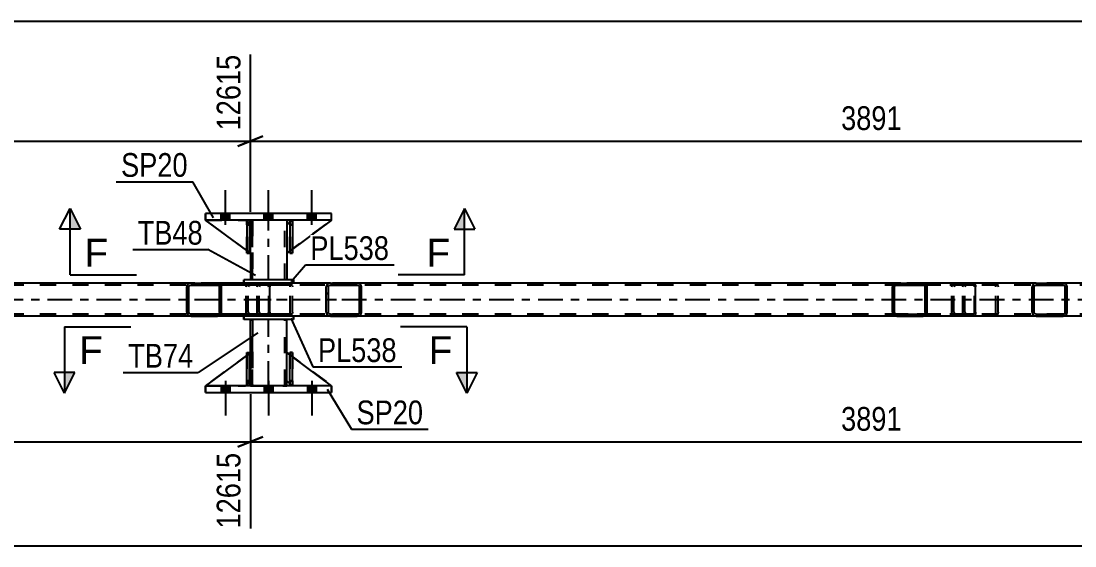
# Model space of a CAD drawing. Header units: millimetres. Extents: x 0 to 841, y 0 to 594.
# Drawn here: x 499 to 626.1, y 224.6 to 287.9 of the extents above; entities that cross this region are included whole.
import ezdxf

# ---------------------------------------------------------------- set-up
doc = ezdxf.new("R2010")
doc.units = ezdxf.units.MM
doc.linetypes.add('DXK_LINE_DOT2', pattern=[3.9198, 1.9599, -1.9599])
doc.linetypes.add('DXK_LINE_DOT3', pattern=[5.9187, 2.979, -0.9799, 0.9799, -0.9799])
doc.styles.add('Arial', font='ARIAL.TTF', dxfattribs={"height": 0.2})
doc.styles.add('Arial Narrow', font='ARIALN.TTF', dxfattribs={"height": 0.2})

# ---------------------------------------------------------------- blocks, each defined once
blk = doc.blocks.new('Part-318895283-3133 - 2963')
at = {"color": 2, "linetype": 'Continuous'}
for p, q in [((526.63, 247.92), (526.51, 247.83)), ((526.63, 244.52), (526.63, 247.92)), ((526.19, 247.59), (521.23, 243.92)), ((526.63, 244.52), (526.51, 244.4)), ((526.63, 244.52), (526.63, 244.52)), ((526.19, 244.08), (526.03, 243.92))]:
    blk.add_line(p, q, dxfattribs=at)
at = {"color": 7, "linetype": 'DXK_LINE_DOT2'}
for p, q in [((526.63, 244.52), (526.63, 247.92)), ((526.51, 247.83), (526.19, 247.59)), ((526.63, 244.52), (526.03, 243.92)), ((526.51, 244.4), (526.19, 244.08)), ((521.23, 243.92), (526.03, 243.92))]:
    blk.add_line(p, q, dxfattribs=at)
blk = doc.blocks.new('Part-318895283-3081 - 2963')
at = {"color": 7, "linetype": 'DXK_LINE_DOT2'}
for p, q in [((531.71, 247.92), (531.39, 247.92)), ((531.39, 244.52), (531.39, 247.92)), ((531.39, 247.92), (531.39, 243.92)), ((531.71, 247.92), (531.71, 244.52)), ((531.71, 243.92), (531.71, 247.92)), ((531.71, 244.52), (531.39, 244.52)), ((531.39, 243.92), (531.39, 244.52)), ((531.71, 244.52), (531.71, 243.92)), ((531.71, 243.92), (531.39, 243.92)), ((531.71, 243.92), (531.71, 243.92))]:
    blk.add_line(p, q, dxfattribs=at)
blk = doc.blocks.new('Part-318895283-3034 - 2963')
at = {"color": 7, "linetype": 'DXK_LINE_DOT2'}
for p, q in [((526.19, 247.92), (526.51, 247.92)), ((526.19, 244.52), (526.19, 247.92)), ((526.19, 247.92), (526.19, 243.92)), ((526.51, 247.92), (526.51, 244.52)), ((526.51, 243.92), (526.51, 247.83)), ((526.51, 244.52), (526.19, 244.52)), ((526.19, 243.92), (526.19, 244.52)), ((526.51, 244.52), (526.51, 243.92)), ((526.51, 243.92), (526.19, 243.92)), ((526.51, 243.92), (526.51, 243.92))]:
    blk.add_line(p, q, dxfattribs=at)
blk = doc.blocks.new('Bolt-318895283-3120 - 2963')
at = {"linetype": 'Continuous'}
for points in [[(523.11, 263.92), (524.15, 263.92), (524.15, 264.72), (523.11, 264.72)], [(523.11, 263.92), (524.15, 263.92), (524.15, 264.72), (523.11, 264.72)], [(523.11, 263.92), (524.15, 263.92), (524.15, 264.72), (523.11, 264.72)], [(528.31, 263.92), (529.35, 263.92), (529.35, 264.72), (528.31, 264.72)], [(528.31, 263.92), (529.35, 263.92), (529.35, 264.72), (528.31, 264.72)], [(533.51, 263.92), (534.55, 263.92), (534.55, 264.72), (533.51, 264.72)], [(533.51, 263.92), (534.55, 263.92), (534.55, 264.72), (533.51, 264.72)], [(533.51, 263.92), (534.55, 263.92), (534.55, 264.72), (533.51, 264.72)]]:
    blk.add_hatch(color=1, dxfattribs=at).paths.add_polyline_path(points)
at = {"color": 1, "linetype": 'Continuous'}
for p, q in [((523.63, 263.32), (523.63, 267.52)), ((523.63, 263.32), (523.63, 267.52)), ((523.63, 263.32), (523.63, 267.52)), ((528.83, 263.32), (528.83, 267.52)), ((528.83, 263.32), (528.83, 267.52)), ((534.03, 263.32), (534.03, 267.52)), ((534.03, 263.32), (534.03, 267.52)), ((534.03, 263.32), (534.03, 267.52)), ((523.11, 263.92), (523.11, 264.72)), ((523.11, 263.92), (523.11, 264.72)), ((523.11, 263.92), (523.11, 264.72)), ((524.15, 263.92), (524.15, 264.72)), ((524.15, 263.92), (524.15, 264.72)), ((524.15, 263.92), (524.15, 264.72)), ((528.31, 263.92), (528.31, 264.72)), ((528.31, 263.92), (528.31, 264.72)), ((529.35, 263.92), (529.35, 264.72)), ((529.35, 263.92), (529.35, 264.72)), ((533.51, 263.92), (533.51, 264.72)), ((533.51, 263.92), (533.51, 264.72)), ((533.51, 263.92), (533.51, 264.72)), ((534.55, 263.92), (534.55, 264.72)), ((534.55, 263.92), (534.55, 264.72)), ((534.55, 263.92), (534.55, 264.72))]:
    blk.add_line(p, q, dxfattribs=at)
blk = doc.blocks.new('Part-318895283-3037 - 2963')
at = {"color": 2, "linetype": 'Continuous'}
for p, q in [((531.39, 263.68), (531.03, 263.32)), ((531.03, 263.32), (531.03, 259.92)), ((536.43, 263.92), (531.71, 260.42)), ((531.39, 260.18), (531.03, 259.92))]:
    blk.add_line(p, q, dxfattribs=at)
at = {"color": 7, "linetype": 'DXK_LINE_DOT2'}
for p, q in [((531.63, 263.92), (531.39, 263.68)), ((536.43, 263.92), (531.63, 263.92)), ((531.71, 260.42), (531.39, 260.18))]:
    blk.add_line(p, q, dxfattribs=at)
blk = doc.blocks.new('Part-318895283-3040 - 2963')
at = {"color": 7, "linetype": 'DXK_LINE_DOT2'}
for p, q in [((531.63, 263.92), (531.03, 263.32)), ((531.03, 259.92), (536.43, 263.92)), ((531.03, 263.32), (531.03, 259.92)), ((536.43, 263.92), (531.63, 263.92))]:
    blk.add_line(p, q, dxfattribs=at)
blk = doc.blocks.new('Part-318895283-3043 - 2963')
at = {"color": 2, "linetype": 'Continuous'}
for p, q in [((526.19, 260.25), (521.23, 263.92)), ((526.19, 263.77), (526.03, 263.92)), ((526.63, 263.32), (526.51, 263.45)), ((526.63, 263.32), (526.63, 263.32)), ((526.63, 259.92), (526.63, 263.32)), ((526.51, 260.02), (526.63, 259.92)), ((526.63, 259.92), (526.63, 259.92))]:
    blk.add_line(p, q, dxfattribs=at)
at = {"color": 7, "linetype": 'DXK_LINE_DOT2'}
for p, q in [((526.03, 263.92), (521.23, 263.92)), ((526.03, 263.92), (526.63, 263.32)), ((526.51, 263.45), (526.19, 263.77)), ((526.63, 263.32), (526.63, 259.92)), ((526.51, 260.02), (526.19, 260.25))]:
    blk.add_line(p, q, dxfattribs=at)
blk = doc.blocks.new('Part-318895283-3046 - 2963')
at = {"color": 7, "linetype": 'DXK_LINE_DOT2'}
for p, q in [((526.63, 259.92), (521.23, 263.92)), ((521.23, 263.92), (526.03, 263.92)), ((526.03, 263.92), (526.63, 263.32)), ((526.63, 263.32), (526.03, 263.92)), ((526.63, 263.32), (526.63, 259.92)), ((526.63, 263.32), (526.63, 263.32)), ((526.63, 263.32), (526.63, 259.92))]:
    blk.add_line(p, q, dxfattribs=at)
blk = doc.blocks.new('Part-318895283-3093 - 2963')
at = {"color": 2, "linetype": 'Continuous'}
for p, q in [((536.43, 264.72), (521.23, 264.72)), ((521.23, 263.92), (521.23, 264.72)), ((536.43, 263.92), (536.43, 264.72)), ((536.43, 263.92), (521.23, 263.92))]:
    blk.add_line(p, q, dxfattribs=at)
at = {"color": 7, "linetype": 'DXK_LINE_DOT2'}
for p, q in [((521.23, 264.72), (521.23, 263.92)), ((536.43, 263.92), (536.43, 264.72))]:
    blk.add_line(p, q, dxfattribs=at)
blk = doc.blocks.new('Part-318895283-3098 - 2963')
at = {"color": 2, "linetype": 'Continuous'}
for p, q in [((521.23, 243.12), (521.23, 243.92)), ((536.43, 243.92), (521.23, 243.92)), ((521.23, 243.12), (536.43, 243.12)), ((536.43, 243.12), (536.43, 243.92))]:
    blk.add_line(p, q, dxfattribs=at)
at = {"color": 7, "linetype": 'DXK_LINE_DOT2'}
for p, q in [((521.23, 243.92), (521.23, 243.12)), ((536.43, 243.92), (536.43, 243.12))]:
    blk.add_line(p, q, dxfattribs=at)
blk = doc.blocks.new('Part-318895283-3142 - 2963')
at = {"color": 7, "linetype": 'DXK_LINE_DOT2'}
for p, q in [((526.19, 263.32), (526.19, 263.92)), ((526.19, 263.92), (526.19, 263.92)), ((526.19, 263.92), (526.19, 259.92)), ((526.51, 263.92), (526.19, 263.92)), ((526.19, 259.92), (526.19, 263.32)), ((526.19, 263.32), (526.51, 263.32)), ((526.51, 263.32), (526.51, 263.92)), ((526.51, 259.92), (526.51, 263.92)), ((526.51, 263.32), (526.51, 259.92)), ((526.19, 259.92), (526.51, 259.92))]:
    blk.add_line(p, q, dxfattribs=at)
blk = doc.blocks.new('Part-318895283-3055 - 2963')
at = {"color": 2, "linetype": 'Continuous'}
for p, q in [((531.03, 244.52), (531.03, 247.92)), ((531.39, 247.66), (531.03, 247.92)), ((536.43, 243.92), (531.71, 247.42)), ((531.39, 244.17), (531.03, 244.52))]:
    blk.add_line(p, q, dxfattribs=at)
at = {"color": 7, "linetype": 'DXK_LINE_DOT2'}
for p, q in [((531.71, 247.42), (531.39, 247.66)), ((531.63, 243.92), (531.39, 244.17)), ((536.43, 243.92), (531.63, 243.92)), ((536.43, 243.92), (536.43, 243.92)), ((536.43, 243.92), (536.43, 243.92))]:
    blk.add_line(p, q, dxfattribs=at)
blk = doc.blocks.new('Part-318895283-3140 - 2963')
at = {"color": 2, "linetype": 'Continuous'}
for p, q in [((526.51, 263.92), (526.19, 263.92)), ((526.19, 263.92), (526.19, 259.92)), ((526.51, 263.92), (526.51, 263.92)), ((526.51, 263.92), (526.51, 259.92)), ((526.51, 259.92), (526.19, 259.92))]:
    blk.add_line(p, q, dxfattribs=at)
at = {"color": 7, "linetype": 'DXK_LINE_DOT2'}
for p, q in [((526.19, 263.32), (526.19, 263.92)), ((526.51, 263.32), (526.19, 263.32)), ((526.19, 263.32), (526.19, 259.92)), ((526.51, 263.32), (526.51, 263.92)), ((526.51, 263.92), (526.51, 263.92)), ((526.51, 259.92), (526.51, 263.32))]:
    blk.add_line(p, q, dxfattribs=at)
blk = doc.blocks.new('Part-318895283-3139 - 2963')
at = {"color": 2, "linetype": 'Continuous'}
for p, q in [((531.71, 263.92), (531.39, 263.92)), ((531.39, 263.92), (531.39, 259.92)), ((531.71, 263.92), (531.71, 263.92)), ((531.71, 263.92), (531.71, 259.92)), ((531.71, 259.92), (531.39, 259.92))]:
    blk.add_line(p, q, dxfattribs=at)
at = {"color": 7, "linetype": 'DXK_LINE_DOT2'}
for p, q in [((531.39, 263.32), (531.39, 263.92)), ((531.71, 263.32), (531.39, 263.32)), ((531.39, 263.32), (531.39, 259.92)), ((531.71, 263.32), (531.71, 263.92)), ((531.71, 263.92), (531.71, 263.92)), ((531.71, 259.92), (531.71, 263.32))]:
    blk.add_line(p, q, dxfattribs=at)
blk = doc.blocks.new('Part-318895283-3086 - 2963')
at = {"color": 7, "linetype": 'DXK_LINE_DOT2'}
for p, q in [((667.83, 256.08), (93.76, 256.08)), ((667.83, 256.32), (178.93, 256.32)), ((539.53, 256.32), (519.47, 256.32)), ((624.66, 256.32), (604.6, 256.32)), ((667.83, 252.56), (93.76, 252.56)), ((624.66, 252.32), (178.93, 252.32)), ((539.53, 252.32), (519.47, 252.32))]:
    blk.add_line(p, q, dxfattribs=at)
at = {"color": 2, "linetype": 'Continuous'}
for p, q in [((519.47, 256.32), (454.39, 256.32)), ((604.6, 256.32), (539.53, 256.32)), ((667.83, 256.32), (624.66, 256.32)), ((519.47, 252.32), (454.39, 252.32)), ((604.6, 252.32), (539.53, 252.32)), ((667.83, 252.32), (624.66, 252.32))]:
    blk.add_line(p, q, dxfattribs=at)
at = {"color": 7, "linetype": 'DXK_LINE_DOT3'}
blk.add_line((93.76, 254.32), (667.83, 254.32), dxfattribs=at)
blk = doc.blocks.new('Part-318895283-3152 - 2963')
at = {"color": 2, "linetype": 'Continuous'}
for p, q in [((525.83, 251.92), (525.83, 252.32)), ((531.83, 251.92), (525.83, 251.92)), ((531.83, 252.32), (531.83, 251.92)), ((531.83, 251.92), (531.83, 251.92))]:
    blk.add_line(p, q, dxfattribs=at)
at = {"color": 7, "linetype": 'DXK_LINE_DOT2'}
for p, q in [((531.83, 252.32), (525.83, 252.32)), ((525.83, 252.32), (525.83, 251.92)), ((531.83, 251.92), (531.83, 252.32)), ((531.83, 252.32), (531.83, 252.32))]:
    blk.add_line(p, q, dxfattribs=at)
blk = doc.blocks.new('Bolt-318895283-3121 - 2963')
at = {"linetype": 'Continuous'}
for points in [[(524.15, 243.92), (523.11, 243.92), (523.11, 243.12), (524.15, 243.12)], [(524.15, 243.92), (523.11, 243.92), (523.11, 243.12), (524.15, 243.12)], [(524.15, 243.92), (523.11, 243.92), (523.11, 243.12), (524.15, 243.12)], [(529.35, 243.92), (528.31, 243.92), (528.31, 243.12), (529.35, 243.12)], [(529.35, 243.92), (528.31, 243.92), (528.31, 243.12), (529.35, 243.12)], [(534.55, 243.92), (533.51, 243.92), (533.51, 243.12), (534.55, 243.12)], [(534.55, 243.92), (533.51, 243.92), (533.51, 243.12), (534.55, 243.12)], [(534.55, 243.92), (533.51, 243.92), (533.51, 243.12), (534.55, 243.12)]]:
    blk.add_hatch(color=1, dxfattribs=at).paths.add_polyline_path(points)
at = {"color": 1, "linetype": 'Continuous'}
for p, q in [((523.63, 244.52), (523.63, 240.32)), ((523.63, 244.52), (523.63, 240.32)), ((523.63, 244.52), (523.63, 240.32)), ((528.83, 244.52), (528.83, 240.32)), ((528.83, 244.52), (528.83, 240.32)), ((534.03, 244.52), (534.03, 240.32)), ((534.03, 244.52), (534.03, 240.32)), ((534.03, 244.52), (534.03, 240.32)), ((523.11, 243.92), (523.11, 243.12)), ((523.11, 243.92), (523.11, 243.12)), ((523.11, 243.92), (523.11, 243.12)), ((524.15, 243.92), (524.15, 243.12)), ((524.15, 243.92), (524.15, 243.12)), ((524.15, 243.92), (524.15, 243.12)), ((528.31, 243.92), (528.31, 243.12)), ((528.31, 243.92), (528.31, 243.12)), ((529.35, 243.92), (529.35, 243.12)), ((529.35, 243.92), (529.35, 243.12)), ((533.51, 243.92), (533.51, 243.12)), ((533.51, 243.92), (533.51, 243.12)), ((533.51, 243.92), (533.51, 243.12)), ((534.55, 243.92), (534.55, 243.12)), ((534.55, 243.92), (534.55, 243.12)), ((534.55, 243.92), (534.55, 243.12))]:
    blk.add_line(p, q, dxfattribs=at)
blk = doc.blocks.new('Part-318895283-3127 - 2963')
at = {"color": 2, "linetype": 'Continuous'}
for p, q in [((531.83, 256.72), (525.83, 256.72)), ((525.83, 256.32), (525.83, 256.72)), ((531.83, 256.72), (531.83, 256.32)), ((531.83, 256.72), (531.83, 256.72))]:
    blk.add_line(p, q, dxfattribs=at)
at = {"color": 7, "linetype": 'DXK_LINE_DOT2'}
for p, q in [((525.83, 256.72), (525.83, 256.32)), ((531.83, 256.32), (525.83, 256.32)), ((531.83, 256.32), (531.83, 256.72)), ((531.83, 256.32), (531.83, 256.32))]:
    blk.add_line(p, q, dxfattribs=at)
blk = doc.blocks.new('Part-318895283-3130 - 2963')
at = {"color": 7, "linetype": 'DXK_LINE_DOT2'}
for p, q in [((531.03, 244.52), (531.03, 247.92)), ((531.03, 247.92), (536.43, 243.92)), ((531.63, 243.92), (531.03, 244.52)), ((536.43, 243.92), (531.63, 243.92))]:
    blk.add_line(p, q, dxfattribs=at)
blk = doc.blocks.new('Part-318895283-3136 - 2963')
at = {"color": 7, "linetype": 'DXK_LINE_DOT2'}
for p, q in [((526.63, 247.92), (521.23, 243.92)), ((526.63, 244.52), (526.63, 247.92)), ((526.63, 247.92), (526.63, 244.52)), ((526.03, 243.92), (526.63, 244.52)), ((526.63, 244.52), (526.03, 243.92)), ((526.63, 244.52), (526.63, 244.52)), ((521.23, 243.92), (526.03, 243.92))]:
    blk.add_line(p, q, dxfattribs=at)
blk = doc.blocks.new('Part-318895283-3137 - 2963')
at = {"color": 2, "linetype": 'Continuous'}
for p, q in [((531.39, 243.92), (531.39, 247.92)), ((531.39, 247.92), (531.71, 247.92)), ((531.71, 243.92), (531.71, 247.92)), ((531.39, 243.92), (531.39, 243.92)), ((531.71, 243.92), (531.39, 243.92))]:
    blk.add_line(p, q, dxfattribs=at)
at = {"color": 7, "linetype": 'DXK_LINE_DOT2'}
for p, q in [((531.39, 247.92), (531.39, 244.52)), ((531.71, 244.52), (531.71, 247.92)), ((531.39, 244.52), (531.39, 243.92)), ((531.39, 244.52), (531.71, 244.52)), ((531.71, 243.92), (531.71, 244.52)), ((531.71, 243.92), (531.71, 243.92))]:
    blk.add_line(p, q, dxfattribs=at)
blk = doc.blocks.new('Part-318895283-3138 - 2963')
at = {"color": 2, "linetype": 'Continuous'}
for p, q in [((526.19, 243.92), (526.19, 247.92)), ((526.19, 247.92), (526.51, 247.92)), ((526.51, 243.92), (526.51, 247.92)), ((526.19, 243.92), (526.19, 243.92)), ((526.51, 243.92), (526.19, 243.92))]:
    blk.add_line(p, q, dxfattribs=at)
at = {"color": 7, "linetype": 'DXK_LINE_DOT2'}
for p, q in [((526.19, 247.92), (526.19, 244.52)), ((526.51, 244.52), (526.51, 247.92)), ((526.19, 244.52), (526.19, 243.92)), ((526.19, 244.52), (526.51, 244.52)), ((526.51, 243.92), (526.51, 244.52)), ((526.51, 243.92), (526.51, 243.92))]:
    blk.add_line(p, q, dxfattribs=at)
blk = doc.blocks.new('Part-318895283-3141 - 2963')
at = {"color": 7, "linetype": 'DXK_LINE_DOT2'}
for p, q in [((531.39, 263.32), (531.39, 263.92)), ((531.39, 263.92), (531.39, 263.92)), ((531.39, 263.92), (531.39, 259.92)), ((531.71, 263.92), (531.39, 263.92)), ((531.39, 259.92), (531.39, 263.32)), ((531.39, 263.32), (531.71, 263.32)), ((531.71, 263.32), (531.71, 263.92)), ((531.71, 259.92), (531.71, 263.92)), ((531.71, 263.32), (531.71, 259.92)), ((531.39, 259.92), (531.71, 259.92))]:
    blk.add_line(p, q, dxfattribs=at)
blk = doc.blocks.new('Part-318895283-3147 - 2963')
at = {"color": 2, "linetype": 'Continuous'}
for p, q in [((526.63, 247.92), (526.63, 251.92)), ((531.03, 247.92), (531.03, 251.92)), ((526.63, 243.92), (526.63, 244.52)), ((531.03, 243.92), (531.03, 244.52))]:
    blk.add_line(p, q, dxfattribs=at)
at = {"color": 7, "linetype": 'DXK_LINE_DOT2'}
for p, q in [((531.03, 251.92), (526.63, 251.92)), ((526.63, 243.92), (526.63, 251.92)), ((526.87, 243.92), (526.87, 251.92)), ((526.87, 251.92), (526.87, 243.92)), ((530.79, 243.92), (530.79, 251.92)), ((530.79, 243.92), (530.79, 251.92)), ((531.03, 243.92), (531.03, 251.92)), ((526.63, 244.52), (526.63, 247.92)), ((531.03, 244.52), (531.03, 247.92)), ((526.63, 243.92), (531.03, 243.92))]:
    blk.add_line(p, q, dxfattribs=at)
at = {"color": 7, "linetype": 'DXK_LINE_DOT3'}
blk.add_line((528.83, 243.92), (528.83, 251.92), dxfattribs=at)
blk = doc.blocks.new('Part-318895283-3183 - 2963')
at = {"color": 2, "linetype": 'Continuous'}
for p, q in [((526.63, 263.92), (526.63, 263.32)), ((531.03, 263.92), (531.03, 263.32)), ((526.63, 259.92), (526.63, 256.72)), ((531.03, 259.92), (531.03, 256.72))]:
    blk.add_line(p, q, dxfattribs=at)
at = {"color": 7, "linetype": 'DXK_LINE_DOT2'}
for p, q in [((531.03, 263.92), (526.63, 263.92)), ((526.63, 263.92), (526.63, 256.72)), ((526.63, 263.32), (526.63, 259.92)), ((526.87, 256.72), (526.87, 263.92)), ((526.87, 263.92), (526.87, 256.72)), ((530.79, 256.72), (530.79, 263.92)), ((530.79, 256.72), (530.79, 263.92)), ((531.03, 263.92), (531.03, 256.72)), ((531.03, 263.32), (531.03, 259.92)), ((531.03, 256.72), (526.63, 256.72))]:
    blk.add_line(p, q, dxfattribs=at)
at = {"color": 7, "linetype": 'DXK_LINE_DOT3'}
blk.add_line((528.83, 256.72), (528.83, 263.92), dxfattribs=at)
blk = doc.blocks.new('Part-318895283-3199 - 2963')
at = {"linetype": 'Continuous'}
h = blk.add_hatch(dxfattribs=at)
h.set_pattern_fill('', scale=0.7, style=0, pattern_type=0)
h.set_pattern_definition([(45, (523.1174, 256.0256), (-1.57154, 1.57154), [])])
h.paths.add_polyline_path([(523.16, 255.84), (523.12, 256.03), (523.01, 256.18), (522.85, 256.29), (522.65, 256.32), (519.47, 256.32), (519.28, 256.29), (519.11, 256.18), (519, 256.03), (518.97, 255.84), (518.97, 252.8), (519, 252.62), (519.11, 252.46), (519.28, 252.36), (519.47, 252.32), (522.65, 252.32), (522.85, 252.36), (523.01, 252.46), (523.12, 252.62), (523.16, 252.8)])
h.paths.add_polyline_path([(522.89, 252.71), (522.83, 252.63), (522.75, 252.58), (522.65, 252.56), (519.47, 252.56), (519.37, 252.58), (519.29, 252.63), (519.24, 252.71), (519.22, 252.8), (519.22, 255.84), (519.24, 255.93), (519.29, 256.01), (519.37, 256.06), (519.47, 256.08), (522.65, 256.08), (522.75, 256.06), (522.83, 256.01), (522.89, 255.93), (522.9, 255.84), (522.9, 252.8)])
at = {"color": 2, "linetype": 'Continuous'}
for p, q in [((519, 256.03), (518.97, 255.84)), ((518.97, 252.8), (518.97, 255.84)), ((519.22, 255.84), (519.24, 255.93)), ((519.22, 252.8), (519.22, 255.84)), ((519.24, 255.93), (519.29, 256.01)), ((519.47, 256.32), (519.28, 256.29)), ((519.29, 256.01), (519.37, 256.06)), ((519.37, 256.06), (519.47, 256.08)), ((519.47, 256.32), (522.65, 256.32)), ((519.47, 256.08), (522.65, 256.08)), ((528.71, 256.32), (522.65, 256.32)), ((522.85, 256.29), (522.65, 256.32)), ((522.65, 256.08), (522.75, 256.06)), ((522.75, 256.06), (522.83, 256.01)), ((522.83, 256.01), (522.89, 255.93)), ((522.89, 255.93), (522.9, 255.84)), ((522.9, 252.8), (522.9, 255.84)), ((523.16, 255.84), (523.12, 256.03)), ((523.16, 252.8), (523.16, 255.84)), ((528.71, 256.32), (528.81, 256.29)), ((528.81, 256.29), (528.9, 256.18)), ((528.9, 256.18), (528.96, 256.03)), ((528.96, 256.03), (528.98, 255.84)), ((528.98, 252.8), (528.98, 255.84)), ((518.97, 252.8), (519, 252.62)), ((519.24, 252.71), (519.22, 252.8)), ((519.29, 252.63), (519.24, 252.71)), ((519.28, 252.36), (519.47, 252.32)), ((519.37, 252.58), (519.29, 252.63)), ((519.47, 252.56), (519.37, 252.58)), ((519.47, 252.56), (522.65, 252.56)), ((519.47, 252.32), (522.65, 252.32)), ((522.75, 252.58), (522.65, 252.56)), ((522.65, 252.32), (522.85, 252.36)), ((528.71, 252.32), (522.65, 252.32)), ((522.83, 252.63), (522.75, 252.58)), ((522.89, 252.71), (522.83, 252.63)), ((522.9, 252.8), (522.89, 252.71)), ((523.12, 252.62), (523.16, 252.8)), ((528.81, 252.36), (528.71, 252.32)), ((528.9, 252.46), (528.81, 252.36)), ((528.96, 252.62), (528.9, 252.46)), ((528.98, 252.8), (528.96, 252.62))]:
    blk.add_line(p, q, dxfattribs=at)
at = {"color": 7, "linetype": 'DXK_LINE_DOT2'}
for p, q in [((522.65, 256.32), (519.47, 256.32)), ((528.71, 256.08), (519.47, 256.08)), ((526.12, 255.84), (526.15, 256.03)), ((526.12, 252.8), (526.12, 255.84)), ((526.39, 255.93), (526.37, 255.84)), ((526.37, 252.8), (526.37, 255.84)), ((526.44, 256.01), (526.39, 255.93)), ((526.43, 256.29), (526.62, 256.32)), ((526.44, 256.01), (526.46, 256.03)), ((526.46, 256.03), (526.52, 256.06)), ((526.52, 256.06), (526.62, 256.08)), ((527.43, 256.08), (527.43, 256.32)), ((528.76, 256.06), (528.71, 256.08)), ((528.81, 256.01), (528.76, 256.06)), ((528.83, 255.93), (528.81, 256.01)), ((528.85, 255.84), (528.83, 255.93)), ((528.85, 252.8), (528.85, 255.84)), ((528.71, 252.56), (519.47, 252.56)), ((522.65, 252.32), (519.47, 252.32)), ((526.15, 252.62), (526.12, 252.8)), ((526.37, 252.8), (526.39, 252.71)), ((526.39, 252.71), (526.44, 252.63)), ((526.62, 252.32), (526.43, 252.36)), ((526.44, 252.63), (526.52, 252.58)), ((526.52, 252.58), (526.62, 252.56)), ((527.43, 252.32), (527.43, 252.56)), ((528.71, 252.56), (528.76, 252.58)), ((528.76, 252.58), (528.81, 252.63)), ((528.81, 252.63), (528.83, 252.71)), ((528.83, 252.71), (528.85, 252.8))]:
    blk.add_line(p, q, dxfattribs=at)
at = {"color": 2, "linetype": 'Continuous'}
for centre, start, end in [((519.45, 255.83), 111.1941, 156.1506), ((522.67, 255.83), 23.8494, 68.8059), ((519.45, 252.82), 203.8494, 248.8059), ((522.67, 252.82), 291.1941, 336.1506)]:
    blk.add_arc(centre, 0.492, start, end, dxfattribs=at)
at = {"color": 7, "linetype": 'DXK_LINE_DOT2'}
for centre, start, end in [((526.6, 255.83), 111.1941, 156.1506), ((526.6, 252.82), 203.8494, 248.8059)]:
    blk.add_arc(centre, 0.492, start, end, dxfattribs=at)
blk = doc.blocks.new('Part-318895283-3200 - 2963')
at = {"linetype": 'Continuous'}
h = blk.add_hatch(dxfattribs=at)
h.set_pattern_fill('', scale=0.7, style=0, pattern_type=0)
h.set_pattern_definition([(45, (540.0002, 256.0256), (-1.57154, 1.57154), [])])
h.paths.add_polyline_path([(540.04, 255.84), (540, 256.03), (539.89, 256.18), (539.72, 256.29), (539.53, 256.32), (536.29, 256.32), (536.1, 256.29), (535.93, 256.18), (535.82, 256.03), (535.78, 255.84), (535.78, 252.8), (535.82, 252.62), (535.93, 252.46), (536.1, 252.36), (536.29, 252.32), (539.53, 252.32), (539.72, 252.36), (539.89, 252.46), (540, 252.62), (540.04, 252.8)])
h.paths.add_polyline_path([(539.76, 252.71), (539.71, 252.63), (539.63, 252.58), (539.53, 252.56), (536.29, 252.56), (536.2, 252.58), (536.11, 252.63), (536.06, 252.71), (536.04, 252.8), (536.04, 255.84), (536.06, 255.93), (536.11, 256.01), (536.2, 256.06), (536.29, 256.08), (539.53, 256.08), (539.63, 256.06), (539.71, 256.01), (539.76, 255.93), (539.78, 255.84), (539.78, 252.8)])
at = {"color": 7, "linetype": 'DXK_LINE_DOT2'}
for p, q in [((527.43, 255.84), (527.47, 256.03)), ((527.43, 252.8), (527.43, 255.84)), ((527.71, 255.93), (527.69, 255.84)), ((527.69, 252.8), (527.69, 255.84)), ((527.76, 256.01), (527.71, 255.93)), ((527.75, 256.29), (527.94, 256.32)), ((527.85, 256.06), (527.76, 256.01)), ((527.94, 256.08), (527.85, 256.06)), ((528.71, 256.32), (527.94, 256.32)), ((539.53, 256.08), (527.94, 256.08)), ((531.18, 256.32), (531.37, 256.29)), ((531.28, 256.06), (531.18, 256.08)), ((531.36, 256.01), (531.28, 256.06)), ((531.42, 255.93), (531.36, 256.01)), ((531.43, 255.84), (531.42, 255.93)), ((531.43, 252.8), (531.43, 255.84)), ((531.65, 256.03), (531.69, 255.84)), ((531.69, 252.8), (531.69, 255.84)), ((539.53, 256.32), (536.29, 256.32)), ((527.47, 252.62), (527.43, 252.8)), ((527.69, 252.8), (527.71, 252.71)), ((527.71, 252.71), (527.76, 252.63)), ((527.94, 252.32), (527.75, 252.36)), ((527.76, 252.63), (527.85, 252.58)), ((527.85, 252.58), (527.94, 252.56)), ((539.53, 252.56), (527.94, 252.56)), ((528.71, 252.32), (527.94, 252.32)), ((531.18, 252.56), (531.28, 252.58)), ((531.37, 252.36), (531.18, 252.32)), ((531.28, 252.58), (531.36, 252.63)), ((531.36, 252.63), (531.42, 252.71)), ((531.42, 252.71), (531.43, 252.8)), ((531.69, 252.8), (531.65, 252.62)), ((536.29, 252.32), (539.53, 252.32))]:
    blk.add_line(p, q, dxfattribs=at)
at = {"color": 2, "linetype": 'Continuous'}
for p, q in [((536.29, 256.32), (528.71, 256.32)), ((535.82, 256.03), (535.78, 255.84)), ((535.78, 252.8), (535.78, 255.84)), ((536.04, 255.84), (536.06, 255.93)), ((536.04, 252.8), (536.04, 255.84)), ((536.06, 255.93), (536.11, 256.01)), ((536.29, 256.32), (536.1, 256.29)), ((536.11, 256.01), (536.2, 256.06)), ((536.2, 256.06), (536.29, 256.08)), ((536.29, 256.32), (539.53, 256.32)), ((536.29, 256.08), (539.53, 256.08)), ((539.72, 256.29), (539.53, 256.32)), ((539.53, 256.08), (539.63, 256.06)), ((539.63, 256.06), (539.71, 256.01)), ((539.71, 256.01), (539.76, 255.93)), ((539.76, 255.93), (539.78, 255.84)), ((539.78, 252.8), (539.78, 255.84)), ((540.04, 255.84), (540, 256.03)), ((540.04, 252.8), (540.04, 255.84)), ((536.29, 252.32), (528.71, 252.32)), ((535.78, 252.8), (535.82, 252.62)), ((536.06, 252.71), (536.04, 252.8)), ((536.11, 252.63), (536.06, 252.71)), ((536.1, 252.36), (536.29, 252.32)), ((536.2, 252.58), (536.11, 252.63)), ((536.29, 252.56), (536.2, 252.58)), ((536.29, 252.56), (539.53, 252.56)), ((536.29, 252.32), (539.53, 252.32)), ((539.63, 252.58), (539.53, 252.56)), ((539.53, 252.32), (539.72, 252.36)), ((539.71, 252.63), (539.63, 252.58)), ((539.76, 252.71), (539.71, 252.63)), ((539.78, 252.8), (539.76, 252.71)), ((540, 252.62), (540.04, 252.8))]:
    blk.add_line(p, q, dxfattribs=at)
at = {"color": 7, "linetype": 'DXK_LINE_DOT3'}
blk.add_line((526.14, 254.32), (537.91, 254.32), dxfattribs=at)
at = {"color": 7, "linetype": 'DXK_LINE_DOT2'}
for centre, start, end in [((527.92, 255.82), 110.7583, 155.68), ((531.2, 255.82), 24.32, 69.2417), ((527.92, 252.82), 204.32, 249.2417), ((531.2, 252.82), 290.7583, 335.68)]:
    blk.add_arc(centre, 0.496, start, end, dxfattribs=at)
at = {"color": 2, "linetype": 'Continuous'}
for centre, start, end in [((536.27, 255.82), 110.7583, 155.68), ((539.55, 255.82), 24.32, 69.2417), ((536.27, 252.82), 204.32, 249.2417), ((539.55, 252.82), 290.7583, 335.68)]:
    blk.add_arc(centre, 0.496, start, end, dxfattribs=at)
blk = doc.blocks.new('Part-318895283-3201 - 2963')
at = {"linetype": 'Continuous'}
h = blk.add_hatch(dxfattribs=at)
h.set_pattern_fill('', scale=0.7, style=0, pattern_type=0)
h.set_pattern_definition([(45, (608.2514, 256.0256), (-1.57154, 1.57154), [])])
h.paths.add_polyline_path([(608.29, 255.84), (608.25, 256.03), (608.14, 256.18), (607.98, 256.29), (607.79, 256.32), (604.6, 256.32), (604.41, 256.29), (604.25, 256.18), (604.14, 256.03), (604.1, 255.84), (604.1, 252.8), (604.14, 252.62), (604.25, 252.46), (604.41, 252.36), (604.6, 252.32), (607.79, 252.32), (607.98, 252.36), (608.14, 252.46), (608.25, 252.62), (608.29, 252.8)])
h.paths.add_polyline_path([(608.02, 252.71), (607.96, 252.63), (607.88, 252.58), (607.79, 252.56), (604.6, 252.56), (604.51, 252.58), (604.42, 252.63), (604.37, 252.71), (604.35, 252.8), (604.35, 255.84), (604.37, 255.93), (604.42, 256.01), (604.51, 256.06), (604.6, 256.08), (607.79, 256.08), (607.88, 256.06), (607.96, 256.01), (608.02, 255.93), (608.04, 255.84), (608.04, 252.8)])
at = {"color": 2, "linetype": 'Continuous'}
for p, q in [((604.14, 256.03), (604.1, 255.84)), ((604.1, 252.8), (604.1, 255.84)), ((604.35, 255.84), (604.37, 255.93)), ((604.35, 252.8), (604.35, 255.84)), ((604.37, 255.93), (604.42, 256.01)), ((604.6, 256.32), (604.41, 256.29)), ((604.42, 256.01), (604.51, 256.06)), ((604.51, 256.06), (604.6, 256.08)), ((604.6, 256.32), (607.79, 256.32)), ((604.6, 256.08), (607.79, 256.08)), ((613.84, 256.32), (607.79, 256.32)), ((607.98, 256.29), (607.79, 256.32)), ((607.79, 256.08), (607.88, 256.06)), ((607.88, 256.06), (607.96, 256.01)), ((607.96, 256.01), (608.02, 255.93)), ((608.02, 255.93), (608.04, 255.84)), ((608.04, 252.8), (608.04, 255.84)), ((608.29, 255.84), (608.25, 256.03)), ((608.29, 252.8), (608.29, 255.84)), ((613.84, 256.32), (613.95, 256.29)), ((613.95, 256.29), (614.04, 256.18)), ((614.04, 256.18), (614.09, 256.03)), ((614.09, 256.03), (614.11, 255.84)), ((614.11, 252.8), (614.11, 255.84)), ((604.1, 252.8), (604.14, 252.62)), ((604.37, 252.71), (604.35, 252.8)), ((604.42, 252.63), (604.37, 252.71)), ((604.41, 252.36), (604.6, 252.32)), ((604.51, 252.58), (604.42, 252.63)), ((604.6, 252.56), (604.51, 252.58)), ((604.6, 252.56), (607.79, 252.56)), ((604.6, 252.32), (607.79, 252.32)), ((607.88, 252.58), (607.79, 252.56)), ((607.79, 252.32), (607.98, 252.36)), ((613.84, 252.32), (607.79, 252.32)), ((607.96, 252.63), (607.88, 252.58)), ((608.02, 252.71), (607.96, 252.63)), ((608.04, 252.8), (608.02, 252.71)), ((608.25, 252.62), (608.29, 252.8)), ((613.95, 252.36), (613.84, 252.32)), ((614.04, 252.46), (613.95, 252.36)), ((614.09, 252.62), (614.04, 252.46)), ((614.11, 252.8), (614.09, 252.62))]:
    blk.add_line(p, q, dxfattribs=at)
at = {"color": 7, "linetype": 'DXK_LINE_DOT2'}
for p, q in [((607.79, 256.32), (604.6, 256.32)), ((613.84, 256.08), (604.6, 256.08)), ((611.25, 255.84), (611.29, 256.03)), ((611.25, 252.8), (611.25, 255.84)), ((611.52, 255.93), (611.5, 255.84)), ((611.5, 252.8), (611.5, 255.84)), ((611.58, 256.01), (611.52, 255.93)), ((611.56, 256.29), (611.75, 256.32)), ((611.58, 256.01), (611.6, 256.03)), ((611.6, 256.03), (611.66, 256.06)), ((611.66, 256.06), (611.75, 256.08)), ((612.57, 256.08), (612.57, 256.32)), ((613.9, 256.06), (613.84, 256.08)), ((613.94, 256.01), (613.9, 256.06)), ((613.97, 255.93), (613.94, 256.01)), ((613.98, 255.84), (613.97, 255.93)), ((613.98, 252.8), (613.98, 255.84)), ((613.84, 252.56), (604.6, 252.56)), ((607.79, 252.32), (604.6, 252.32)), ((611.29, 252.62), (611.25, 252.8)), ((611.5, 252.8), (611.52, 252.71)), ((611.52, 252.71), (611.58, 252.63)), ((611.75, 252.32), (611.56, 252.36)), ((611.58, 252.63), (611.66, 252.58)), ((611.66, 252.58), (611.75, 252.56)), ((612.57, 252.32), (612.57, 252.56)), ((613.84, 252.56), (613.9, 252.58)), ((613.9, 252.58), (613.94, 252.63)), ((613.94, 252.63), (613.97, 252.71)), ((613.97, 252.71), (613.98, 252.8))]:
    blk.add_line(p, q, dxfattribs=at)
at = {"color": 2, "linetype": 'Continuous'}
for centre, start, end in [((604.59, 255.83), 111.1941, 156.1506), ((607.8, 255.83), 23.8494, 68.8059), ((604.59, 252.82), 203.8494, 248.8059), ((607.8, 252.82), 291.1941, 336.1506)]:
    blk.add_arc(centre, 0.492, start, end, dxfattribs=at)
at = {"color": 7, "linetype": 'DXK_LINE_DOT2'}
for centre, start, end in [((611.74, 255.83), 111.1941, 156.1505), ((611.74, 252.82), 203.8495, 248.8059)]:
    blk.add_arc(centre, 0.492, start, end, dxfattribs=at)
blk = doc.blocks.new('Part-318895283-3250 - 2963')
at = {"linetype": 'Continuous'}
h = blk.add_hatch(dxfattribs=at)
h.set_pattern_fill('', scale=0.7, style=0, pattern_type=0)
h.set_pattern_definition([(45, (625.1346, 256.0256), (-1.57154, 1.57154), [])])
h.paths.add_polyline_path([(625.17, 255.84), (625.13, 256.03), (625.02, 256.18), (624.86, 256.29), (624.66, 256.32), (621.43, 256.32), (621.23, 256.29), (621.07, 256.18), (620.96, 256.03), (620.92, 255.84), (620.92, 252.8), (620.96, 252.62), (621.07, 252.46), (621.23, 252.36), (621.43, 252.32), (624.66, 252.32), (624.86, 252.36), (625.02, 252.46), (625.13, 252.62), (625.17, 252.8)])
h.paths.add_polyline_path([(624.9, 252.71), (624.84, 252.63), (624.76, 252.58), (624.66, 252.56), (621.43, 252.56), (621.33, 252.58), (621.25, 252.63), (621.19, 252.71), (621.17, 252.8), (621.17, 255.84), (621.19, 255.93), (621.25, 256.01), (621.33, 256.06), (621.43, 256.08), (624.66, 256.08), (624.76, 256.06), (624.84, 256.01), (624.9, 255.93), (624.92, 255.84), (624.92, 252.8)])
at = {"color": 7, "linetype": 'DXK_LINE_DOT2'}
for p, q in [((612.57, 255.84), (612.61, 256.03)), ((612.57, 252.8), (612.57, 255.84)), ((612.84, 255.93), (612.82, 255.84)), ((612.82, 252.8), (612.82, 255.84)), ((612.9, 256.01), (612.84, 255.93)), ((612.88, 256.29), (613.08, 256.32)), ((612.98, 256.06), (612.9, 256.01)), ((613.08, 256.08), (612.98, 256.06)), ((613.84, 256.32), (613.08, 256.32)), ((624.66, 256.08), (613.08, 256.08)), ((616.31, 256.32), (616.51, 256.29)), ((616.41, 256.06), (616.31, 256.08)), ((616.49, 256.01), (616.41, 256.06)), ((616.55, 255.93), (616.49, 256.01)), ((616.57, 255.84), (616.55, 255.93)), ((616.57, 252.8), (616.57, 255.84)), ((616.79, 256.03), (616.82, 255.84)), ((616.82, 252.8), (616.82, 255.84)), ((624.66, 256.32), (621.43, 256.32)), ((612.61, 252.62), (612.57, 252.8)), ((612.82, 252.8), (612.84, 252.71)), ((612.84, 252.71), (612.9, 252.63)), ((613.08, 252.32), (612.88, 252.36)), ((612.9, 252.63), (612.98, 252.58)), ((612.98, 252.58), (613.08, 252.56)), ((624.66, 252.56), (613.08, 252.56)), ((613.84, 252.32), (613.08, 252.32)), ((616.31, 252.56), (616.41, 252.58)), ((616.51, 252.36), (616.31, 252.32)), ((616.41, 252.58), (616.49, 252.63)), ((616.49, 252.63), (616.55, 252.71)), ((616.55, 252.71), (616.57, 252.8)), ((616.82, 252.8), (616.79, 252.62)), ((621.43, 252.32), (624.66, 252.32))]:
    blk.add_line(p, q, dxfattribs=at)
at = {"color": 2, "linetype": 'Continuous'}
for p, q in [((621.43, 256.32), (613.84, 256.32)), ((620.96, 256.03), (620.92, 255.84)), ((620.92, 252.8), (620.92, 255.84)), ((621.17, 255.84), (621.19, 255.93)), ((621.17, 252.8), (621.17, 255.84)), ((621.19, 255.93), (621.25, 256.01)), ((621.43, 256.32), (621.23, 256.29)), ((621.25, 256.01), (621.33, 256.06)), ((621.33, 256.06), (621.43, 256.08)), ((621.43, 256.32), (624.66, 256.32)), ((621.43, 256.08), (624.66, 256.08)), ((624.86, 256.29), (624.66, 256.32)), ((624.66, 256.08), (624.76, 256.06)), ((624.76, 256.06), (624.84, 256.01)), ((624.84, 256.01), (624.9, 255.93)), ((624.9, 255.93), (624.92, 255.84)), ((624.92, 252.8), (624.92, 255.84)), ((625.17, 255.84), (625.13, 256.03)), ((625.17, 252.8), (625.17, 255.84)), ((621.43, 252.32), (613.84, 252.32)), ((620.92, 252.8), (620.96, 252.62)), ((621.19, 252.71), (621.17, 252.8)), ((621.25, 252.63), (621.19, 252.71)), ((621.23, 252.36), (621.43, 252.32)), ((621.33, 252.58), (621.25, 252.63)), ((621.43, 252.56), (621.33, 252.58)), ((621.43, 252.56), (624.66, 252.56)), ((621.43, 252.32), (624.66, 252.32)), ((624.76, 252.58), (624.66, 252.56)), ((624.66, 252.32), (624.86, 252.36)), ((624.84, 252.63), (624.76, 252.58)), ((624.9, 252.71), (624.84, 252.63)), ((624.92, 252.8), (624.9, 252.71)), ((625.13, 252.62), (625.17, 252.8))]:
    blk.add_line(p, q, dxfattribs=at)
at = {"color": 7, "linetype": 'DXK_LINE_DOT2'}
for centre, start, end in [((613.06, 255.82), 110.7583, 155.68), ((616.33, 255.82), 24.32, 69.2417), ((613.06, 252.82), 204.32, 249.2417), ((616.33, 252.82), 290.7583, 335.68)]:
    blk.add_arc(centre, 0.496, start, end, dxfattribs=at)
at = {"color": 2, "linetype": 'Continuous'}
for centre, start, end in [((621.41, 255.82), 110.7583, 155.68), ((624.68, 255.82), 24.32, 69.2417), ((621.41, 252.82), 204.32, 249.2417), ((624.68, 252.82), 290.7583, 335.68)]:
    blk.add_arc(centre, 0.496, start, end, dxfattribs=at)
blk = doc.blocks.new('StraightDimension-318895283-3294 - 2963')
at = {"color": 7, "linetype": 'Continuous'}
for p, q in [((676.45, 251.32), (676.45, 226.71)), ((526.63, 242.92), (526.63, 226.71)), ((528.13, 237.75), (525.13, 236.55)), ((674.95, 236.55), (677.95, 237.75)), ((526.63, 237.15), (676.45, 237.15))]:
    blk.add_line(p, q, dxfattribs=at)
at = {"color": 0}
blk.add_wipeout([(605.8, 237.9), (605.8, 242.1), (597.29, 242.1), (597.29, 237.9)], dxfattribs=at)
at = {"color": 3, "style": 'Arial Narrow'}
blk.add_text('3891', height=2.863, dxfattribs=at).set_placement((597.89, 238.5))
at = {"color": 0, "linetype": 'Continuous'}
blk.add_wipeout([(675.85, 236.45), (671.65, 236.45), (671.65, 226.11), (675.85, 226.11)], dxfattribs=at)
at = {"color": 3, "linetype": 'Continuous', "style": 'Arial Narrow'}
blk.add_text('16507', height=2.863, rotation=90.0002, dxfattribs=at).set_placement((675.25, 226.71))
blk = doc.blocks.new('StraightDimension-318895283-3299 - 2963')
at = {"color": 7, "linetype": 'Continuous'}
for p, q in [((526.63, 242.92), (526.63, 226.71)), ((356.37, 242.28), (356.37, 228.54)), ((357.87, 237.75), (354.87, 236.55)), ((525.13, 236.55), (528.13, 237.75)), ((356.37, 237.15), (526.63, 237.15))]:
    blk.add_line(p, q, dxfattribs=at)
at = {"color": 0}
blk.add_wipeout([(445.76, 237.9), (445.76, 242.1), (437.24, 242.1), (437.24, 237.9)], dxfattribs=at)
at = {"color": 3, "style": 'Arial Narrow'}
blk.add_text('4257', height=2.863, dxfattribs=at).set_placement((437.84, 238.5))
at = {"color": 0, "linetype": 'Continuous'}
blk.add_wipeout([(526.03, 236.45), (521.83, 236.45), (521.83, 226.11), (526.03, 226.11)], dxfattribs=at)
at = {"color": 3, "linetype": 'Continuous', "style": 'Arial Narrow'}
blk.add_text('12615', height=2.863, rotation=90.0002, dxfattribs=at).set_placement((525.43, 226.71))
blk = doc.blocks.new('StraightDimension-318895283-3369 - 2963')
at = {"color": 7, "linetype": 'Continuous'}
for p, q in [((526.63, 264.92), (526.63, 283.87)), ((676.45, 257.32), (676.45, 283.87)), ((528.13, 274.03), (525.13, 272.83)), ((526.63, 273.43), (676.45, 273.43)), ((674.95, 272.83), (677.95, 274.03))]:
    blk.add_line(p, q, dxfattribs=at)
at = {"color": 0}
blk.add_wipeout([(605.8, 274.18), (605.8, 278.38), (597.29, 278.38), (597.29, 274.18)], dxfattribs=at)
at = {"color": 3, "style": 'Arial Narrow'}
blk.add_text('3891', height=2.863, dxfattribs=at).set_placement((597.89, 274.78))
at = {"color": 0, "linetype": 'Continuous'}
blk.add_wipeout([(675.85, 284.47), (671.65, 284.47), (671.65, 274.13), (675.85, 274.13)], dxfattribs=at)
at = {"color": 3, "linetype": 'Continuous', "style": 'Arial Narrow'}
blk.add_text('16507', height=2.863, rotation=90.0002, dxfattribs=at).set_placement((675.25, 274.73))
blk = doc.blocks.new('StraightDimension-318895283-3374 - 2963')
at = {"color": 7, "linetype": 'Continuous'}
for p, q in [((526.63, 264.92), (526.63, 283.87)), ((356.37, 264.93), (356.37, 282.04)), ((357.87, 274.03), (354.87, 272.83)), ((356.37, 273.43), (526.63, 273.43)), ((525.13, 272.83), (528.13, 274.03))]:
    blk.add_line(p, q, dxfattribs=at)
at = {"color": 0}
blk.add_wipeout([(445.76, 274.18), (445.76, 278.38), (437.24, 278.38), (437.24, 274.18)], dxfattribs=at)
at = {"color": 3, "style": 'Arial Narrow'}
blk.add_text('4257', height=2.863, dxfattribs=at).set_placement((437.84, 274.78))
at = {"color": 0, "linetype": 'Continuous'}
blk.add_wipeout([(526.03, 284.47), (521.83, 284.47), (521.83, 274.13), (526.03, 274.13)], dxfattribs=at)
at = {"color": 3, "linetype": 'Continuous', "style": 'Arial Narrow'}
blk.add_text('12615', height=2.863, rotation=90.0002, dxfattribs=at).set_placement((525.43, 274.73))
blk = doc.blocks.new('StraightDimension-318895283-3387 - 2963')
at = {"color": 7, "linetype": 'Continuous'}
blk.add_line((84.5, 224.6), (677.09, 224.6), dxfattribs=at)
blk = doc.blocks.new('StraightDimension-318895283-9015 - 2963')
at = {"color": 7, "linetype": 'Continuous'}
blk.add_line((85.14, 287.92), (676.45, 287.92), dxfattribs=at)
blk = doc.blocks.new('SectionMark-318895283-3479 - 2963')
at = {"linetype": 'Continuous'}
for points in [[(506.12, 262.81), (504.87, 262.81), (504.87, 265.31)], [(552.47, 262.81), (551.22, 262.81), (552.47, 265.31)]]:
    blk.add_hatch(color=6, dxfattribs=at).paths.add_polyline_path(points)
at = {"color": 6, "linetype": 'Continuous'}
for p, q in [((503.62, 262.81), (504.87, 265.31)), ((504.87, 257.31), (504.87, 265.31)), ((504.87, 265.31), (506.12, 262.81)), ((552.47, 265.31), (551.22, 262.81)), ((552.47, 257.31), (552.47, 265.31)), ((552.47, 265.31), (553.72, 262.81)), ((506.12, 262.81), (503.62, 262.81)), ((551.22, 262.81), (553.72, 262.81)), ((504.87, 257.31), (512.87, 257.31)), ((552.47, 257.31), (544.47, 257.31))]:
    blk.add_line(p, q, dxfattribs=at)
at = {"color": 0, "linetype": 'Continuous'}
for points in [[(509.47, 258.31), (509.47, 261.81), (506.62, 261.81), (506.62, 258.31)], [(550.72, 258.31), (550.72, 261.81), (547.87, 261.81), (547.87, 258.31)]]:
    blk.add_wipeout(points, dxfattribs=at)
at = {"color": 3, "linetype": 'Continuous', "style": 'Arial'}
for p in [(506.62, 258.31), (547.87, 258.31)]:
    blk.add_text('F', height=3.34, dxfattribs=at).set_placement(p)
blk = doc.blocks.new('Mark-318895283-3089 - 2963')
at = {"color": 0}
blk.add_wipeout([(519.07, 269.13), (519.07, 272.13), (511.03, 272.13), (511.03, 269.13)], dxfattribs=at)
blk.add_wipeout([(519.07, 269.13), (519.07, 272.13), (511.03, 272.13), (511.03, 269.13)], dxfattribs=at)
at = {"color": 30, "linetype": 'Continuous'}
for p in [(510.43, 268.53), (522.17, 264.2)]:
    blk.add_line(p, (519.67, 268.53), dxfattribs=at)
at = {"color": 3, "style": 'Arial Narrow'}
blk.add_text('SP20', height=2.863, dxfattribs=at).set_placement((511.03, 269.13))
blk = doc.blocks.new('Mark-318895283-3094 - 2963')
at = {"color": 0}
blk.add_wipeout([(547.47, 239.28), (547.47, 242.28), (539.43, 242.28), (539.43, 239.28)], dxfattribs=at)
blk.add_wipeout([(547.47, 239.28), (547.47, 242.28), (539.43, 242.28), (539.43, 239.28)], dxfattribs=at)
at = {"color": 30, "linetype": 'Continuous'}
for p, q in [((535.88, 243.51), (538.83, 238.68)), ((538.83, 238.68), (548.07, 238.68))]:
    blk.add_line(p, q, dxfattribs=at)
at = {"color": 3, "style": 'Arial Narrow'}
blk.add_text('SP20', height=2.863, dxfattribs=at).set_placement((539.43, 239.28))
blk = doc.blocks.new('Mark-318895283-3123 - 2963')
at = {"color": 0}
blk.add_wipeout([(543.36, 259.1), (543.36, 262.1), (533.86, 262.1), (533.86, 259.1)], dxfattribs=at)
blk.add_wipeout([(543.36, 259.1), (543.36, 262.1), (533.86, 262.1), (533.86, 259.1)], dxfattribs=at)
at = {"color": 30, "linetype": 'Continuous'}
for p, q in [((531.55, 256.52), (533.26, 258.5)), ((533.26, 258.5), (543.96, 258.5))]:
    blk.add_line(p, q, dxfattribs=at)
at = {"color": 3, "style": 'Arial Narrow'}
blk.add_text('PL538', height=2.863, dxfattribs=at).set_placement((533.86, 259.1))
blk = doc.blocks.new('Mark-318895283-3143 - 2963')
at = {"color": 0}
blk.add_wipeout([(519.74, 246.11), (519.74, 249.11), (511.89, 249.11), (511.89, 246.11)], dxfattribs=at)
blk.add_wipeout([(519.74, 246.11), (519.74, 249.11), (511.89, 249.11), (511.89, 246.11)], dxfattribs=at)
at = {"color": 30, "linetype": 'Continuous'}
for p in [(527.53, 250.31), (511.29, 245.51)]:
    blk.add_line(p, (520.34, 245.51), dxfattribs=at)
at = {"color": 3, "style": 'Arial Narrow'}
blk.add_text('TB74', height=2.863, dxfattribs=at).set_placement((511.89, 246.11))
blk = doc.blocks.new('Mark-318895283-3148 - 2963')
at = {"color": 0}
blk.add_wipeout([(544.28, 246.79), (544.28, 249.79), (534.78, 249.79), (534.78, 246.79)], dxfattribs=at)
blk.add_wipeout([(544.28, 246.79), (544.28, 249.79), (534.78, 249.79), (534.78, 246.79)], dxfattribs=at)
at = {"color": 30, "linetype": 'Continuous'}
for p, q in [((531.52, 252.06), (534.18, 246.19)), ((534.18, 246.19), (544.88, 246.19))]:
    blk.add_line(p, q, dxfattribs=at)
at = {"color": 3, "style": 'Arial Narrow'}
blk.add_text('PL538', height=2.863, dxfattribs=at).set_placement((534.78, 246.79))
blk = doc.blocks.new('Mark-318895283-3179 - 2963')
at = {"color": 0}
blk.add_wipeout([(520.88, 260.95), (520.88, 263.95), (513.03, 263.95), (513.03, 260.95)], dxfattribs=at)
blk.add_wipeout([(520.88, 260.95), (520.88, 263.95), (513.03, 263.95), (513.03, 260.95)], dxfattribs=at)
at = {"color": 30, "linetype": 'Continuous'}
for p in [(512.43, 260.35), (527.23, 257.22)]:
    blk.add_line(p, (521.48, 260.35), dxfattribs=at)
at = {"color": 3, "style": 'Arial Narrow'}
blk.add_text('TB48', height=2.863, dxfattribs=at).set_placement((513.03, 260.95))
blk = doc.blocks.new('SectionMark-318895283-3475 - 2963')
at = {"linetype": 'Continuous'}
for points in [[(504.22, 245.54), (505.47, 245.54), (504.22, 243.04)], [(551.49, 245.54), (552.74, 245.54), (552.74, 243.04)]]:
    blk.add_hatch(color=6, dxfattribs=at).paths.add_polyline_path(points)
at = {"color": 6, "linetype": 'Continuous'}
for p, q in [((504.22, 251.04), (512.22, 251.04)), ((504.22, 251.04), (504.22, 243.04)), ((552.74, 251.04), (544.74, 251.04)), ((552.74, 251.04), (552.74, 243.04)), ((504.22, 243.04), (502.97, 245.54)), ((505.47, 245.54), (502.97, 245.54)), ((504.22, 243.04), (505.47, 245.54)), ((551.49, 245.54), (553.99, 245.54)), ((552.74, 243.04), (551.49, 245.54)), ((553.99, 245.54), (552.74, 243.04))]:
    blk.add_line(p, q, dxfattribs=at)
at = {"color": 0, "linetype": 'Continuous'}
for points in [[(508.82, 246.54), (508.82, 250.04), (505.97, 250.04), (505.97, 246.54)], [(550.99, 246.54), (550.99, 250.04), (548.14, 250.04), (548.14, 246.54)]]:
    blk.add_wipeout(points, dxfattribs=at)
at = {"color": 3, "linetype": 'Continuous', "style": 'Arial'}
for p in [(505.97, 246.54), (548.14, 246.54)]:
    blk.add_text('F', height=3.34, dxfattribs=at).set_placement(p)

msp = doc.modelspace()

# ---------------------------------------------------------------- block references
for name in ['Bolt-318895283-3120 - 2963', 'Part-318895283-3093 - 2963', 'Part-318895283-3043 - 2963', 'Part-318895283-3046 - 2963', 'Part-318895283-3142 - 2963', 'Part-318895283-3140 - 2963', 'Part-318895283-3183 - 2963', 'Part-318895283-3037 - 2963', 'Part-318895283-3040 - 2963', 'Part-318895283-3139 - 2963', 'Part-318895283-3141 - 2963', 'Part-318895283-3086 - 2963', 'Part-318895283-3199 - 2963', 'Part-318895283-3127 - 2963', 'Part-318895283-3200 - 2963', 'Part-318895283-3201 - 2963', 'Part-318895283-3250 - 2963', 'Part-318895283-3152 - 2963', 'Part-318895283-3147 - 2963', 'Part-318895283-3133 - 2963', 'Part-318895283-3136 - 2963', 'Part-318895283-3034 - 2963', 'Part-318895283-3138 - 2963', 'Part-318895283-3055 - 2963', 'Part-318895283-3130 - 2963', 'Part-318895283-3081 - 2963', 'Part-318895283-3137 - 2963', 'Bolt-318895283-3121 - 2963', 'Part-318895283-3098 - 2963']:
    msp.add_blockref(name, (0, 0))

# ---------------------------------------------------------------- next in the draw order: block references
for name in ['StraightDimension-318895283-3369 - 2963', 'StraightDimension-318895283-3294 - 2963']:
    msp.add_blockref(name, (0, 0))

# ---------------------------------------------------------------- next in the draw order: block references
for name in ['StraightDimension-318895283-3374 - 2963', 'StraightDimension-318895283-3299 - 2963']:
    msp.add_blockref(name, (0, 0))

# ---------------------------------------------------------------- next in the draw order: block references
for name in ['StraightDimension-318895283-9015 - 2963', 'StraightDimension-318895283-3387 - 2963']:
    msp.add_blockref(name, (0, 0))

# ---------------------------------------------------------------- next in the draw order: block references
for name in ['SectionMark-318895283-3479 - 2963', 'Mark-318895283-3148 - 2963', 'Mark-318895283-3143 - 2963', 'Mark-318895283-3094 - 2963']:
    msp.add_blockref(name, (0, 0))

# ---------------------------------------------------------------- next in the draw order: block references
for name in ['Mark-318895283-3089 - 2963', 'Mark-318895283-3123 - 2963', 'SectionMark-318895283-3475 - 2963']:
    msp.add_blockref(name, (0, 0))

# ---------------------------------------------------------------- next in the draw order: block references
msp.add_blockref('Mark-318895283-3179 - 2963', (0, 0))

doc.saveas('drawing.dxf')
